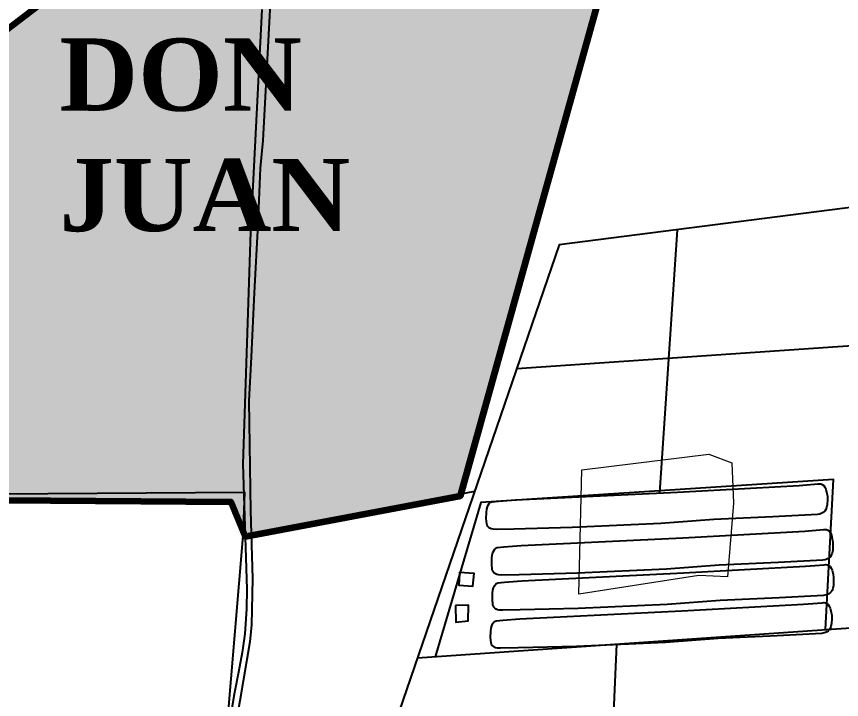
# Model space of a CAD drawing. Header units: metres. Extents: x 2 to 659295185, y -28 to 1124222152.
# Drawn here: x 658342 to 658913, y 1122424 to 1122897 of the extents above; entities that cross this region are included whole.
import ezdxf

# ---------------------------------------------------------------- set-up
doc = ezdxf.new("R2010")
doc.units = ezdxf.units.M
doc.header["$MEASUREMENT"] = 0
for name, color, linetype in [('CURVAS', 2, 'CONTINUOUS'), ('MANZANA', 30, 'CONTINUOUS'), ('Parcelas', 140, 'CONTINUOUS')]:
    doc.layers.add(name, color=color, linetype=linetype)
doc.layers.add('OCUPACIONES IRREGULARES', color=34, linetype='CONTINUOUS', lineweight=200)
doc.styles.get("Standard").update_dxf_attribs({"font": 'tahoma.ttf'})

msp = doc.modelspace()

# ---------------------------------------------------------------- hatches: boundary and pattern name
at = {"layer": 'OCUPACIONES IRREGULARES', "lineweight": 200, "transparency": 33554651}
h = msp.add_hatch(color=256, dxfattribs=at)
h.dxf.hatch_style = 1
h.set_gradient(color1=(153, 76, 0), one_color=1, tint=1)
h.paths.add_polyline_path([(658828, 1123207), (658659, 1123135), (658233, 1122810), (658325, 1122630), (658334, 1122562), (658490, 1122561), (658500, 1122537), (658649, 1122565)])

# ---------------------------------------------------------------- linework, layer by layer
at = {"layer": 'CURVAS', "lineweight": 0}
msp.add_lwpolyline([(658733, 1122583), (658821, 1122594), (658837, 1122588), (658838, 1122560), (658834, 1122509), (658814, 1122510), (658731, 1122497), (658733, 1122583)], dxfattribs=at)
at = {"layer": 'MANZANA', "lineweight": -2}
for p, q in [((658512.3551, 1122811.0551), (658517.7232, 1122910.3948)), ((658511.5141, 1122901.6366), (658503.5486, 1122747.7479)), ((658510.6895, 1122791.909), (658512.3551, 1122811.0551)), ((658508.9991, 1122753.1968), (658510.6895, 1122791.909)), ((658506.3604, 1122705.5165), (658508.9991, 1122753.1968)), ((658503.5486, 1122747.7479), (658498.2383, 1122586.9107)), ((658504.3649, 1122661.3755), (658506.3604, 1122705.5165)), ((658502.7487, 1122630.8417), (658504.3649, 1122661.3755)), ((658503.9691, 1122554.6472), (658502.7487, 1122630.8417)), ((658498.2383, 1122586.9107), (658501.1408, 1122500.5483)), ((658505.3792, 1122507.7568), (658503.9691, 1122554.6472)), ((658504.5381, 1122475.5733), (658505.3792, 1122507.7568)), ((658501.1408, 1122500.5483), (658500.9841, 1122486.8311)), ((658500.9841, 1122486.8311), (658499.6318, 1122469.5746)), ((658503.3837, 1122464.2856), (658504.5381, 1122475.5733)), ((658499.6318, 1122469.5746), (658497.826, 1122456.6272)), ((658490.4624, 1122388.2411), (658503.3837, 1122464.2856)), ((658497.826, 1122456.6272), (658495.2615, 1122443.1199)), ((658495.2615, 1122443.1199), (658492.5816, 1122428.9528)), ((658492.5816, 1122428.9528), (658490.6603, 1122418.105))]:
    msp.add_line(p, q, dxfattribs=at)
at = {"layer": 'MANZANA'}
for points in [[(658931.6359, 1122766.1952), (658717.4468, 1122738.8209), (658606.3133, 1122415.3233), (658662.4302, 1122207.3605), (658911.7943, 1122217.3395)], [(658799.0848, 1122749.2546), (658786.7677, 1122567.1691)], [(658688.0549, 1122653.2641), (658927.2148, 1122669.6693)], [(658901.7097, 1122472.5333), (658907.3768, 1122576.2963), (658663.1031, 1122560.48), (658631.466, 1122453.6974)], [(658391.373, 1121759.6343), (658480.8754, 1122359.2064), (658487.4774, 1122405.4203), (658498.4808, 1122537.4601), (658658.8952, 1122568.3835)], [(658498.4808, 1122537.4601), (658499.7807, 1122567.2566), (658328.8485, 1122566.2452), (658318.7342, 1122404.4159), (658304.0684, 1122283.044), (658260.0711, 1121991.7513), (658234.0659, 1121773.9123)], [(658648.4538, 1122511.0354), (658647.8924, 1122503.2835), (658657.5642, 1122502.5881), (658658.5124, 1122511.375), (658648.3981, 1122512.0703), (658648.4628, 1122511.0655)], [(658645.5294, 1122489.131), (658645.8809, 1122477.5324), (658654.3163, 1122478.5868), (658654.6677, 1122489.4825), (658645.5294, 1122489.131)], [(658619.2026, 1122452.8427), (658919.2516, 1122473.756)], [(658757.148, 1122462.4574), (658746.0976, 1122210.7087)]]:
    msp.add_lwpolyline(points, dxfattribs=at)
at = {"layer": 'OCUPACIONES IRREGULARES', "lineweight": 200}
msp.add_lwpolyline([(658828, 1123207), (658659, 1123135), (658233, 1122810), (658325, 1122630), (658334, 1122562), (658490, 1122561), (658500, 1122537), (658649, 1122565), (658828, 1123207)], dxfattribs=at)
at = {"layer": 'Parcelas', "lineweight": -2}
for points in [[(658896.5784, 1122573.3192), (658897.6751, 1122573.4391), (658898.6646, 1122573.3292), (658899.5386, 1122572.9992), (658900.6436, 1122572.1194), (658901.4104, 1122571.0196), (658902.0783, 1122569.6999), (658902.7463, 1122566.6005), (658903.0843, 1122564.7209), (658903.0926, 1122562.2914), (658903.0019, 1122559.0821), (658902.5731, 1122556.9825), (658902.0289, 1122555.5428), (658901.3774, 1122554.543), (658900.6106, 1122553.7631), (658899.8437, 1122553.2033), (658898.8625, 1122552.7633), (658897.8812, 1122552.4234), (658896.2403, 1122552.0835), (658865.3431, 1122550.5138), (658824.4767, 1122548.6642), (658787.8899, 1122545.8547), (658726.3182, 1122543.0353), (658685.996, 1122542.0755), (658673.8334, 1122541.8056), (658671.64, 1122541.9056), (658670.3289, 1122542.2255), (658669.4466, 1122542.6654), (658668.5725, 1122543.2153), (658667.7974, 1122543.9851), (658667.4676, 1122544.765), (658667.2449, 1122545.6448), (658666.8986, 1122549.404), (658666.9893, 1122553.6032), (658667.1955, 1122555.7127), (658667.7397, 1122557.3724), (658668.2839, 1122558.7021), (658668.9353, 1122559.7019), (658669.4796, 1122560.2518), (658670.1392, 1122560.5917), (658670.6835, 1122560.8117), (658675.2846, 1122561.3816), (658687.2246, 1122562.2114), (658799.3021, 1122567.6903), (658883.6571, 1122572.2694)], [(658900.3716, 1122541.6999), (658901.4683, 1122541.8199), (658902.4578, 1122541.7099), (658903.3319, 1122541.3799), (658904.4368, 1122540.5001), (658905.2037, 1122539.4004), (658905.8716, 1122538.0806), (658906.5395, 1122534.9813), (658906.8776, 1122533.1016), (658906.8858, 1122530.6721), (658906.7951, 1122527.4628), (658906.3663, 1122525.3632), (658905.8221, 1122523.9235), (658905.1707, 1122522.9237), (658904.4038, 1122522.1439), (658903.637, 1122521.584), (658902.6557, 1122521.1441), (658901.6744, 1122520.8041), (658900.0335, 1122520.4642), (658869.1363, 1122518.8945), (658828.2699, 1122517.0449), (658791.6831, 1122514.2355), (658730.1114, 1122511.416), (658689.7892, 1122510.4562), (658677.6266, 1122510.1863), (658675.4332, 1122510.2863), (658674.1221, 1122510.6062), (658673.2398, 1122511.0461), (658672.3658, 1122511.596), (658671.5906, 1122512.3659), (658671.2608, 1122513.1457), (658671.0382, 1122514.0255), (658670.6918, 1122517.7848), (658670.7826, 1122521.9839), (658670.9887, 1122524.0935), (658671.5329, 1122525.7531), (658672.0772, 1122527.0829), (658672.7286, 1122528.0827), (658673.2728, 1122528.6325), (658673.9325, 1122528.9725), (658674.4767, 1122529.1924), (658679.0779, 1122529.7623), (658691.0179, 1122530.5921), (658803.0954, 1122536.071), (658887.4504, 1122540.6501)], [(658900.8643, 1122517.3373), (658901.961, 1122517.4573), (658902.9505, 1122517.3473), (658903.8246, 1122517.0174), (658904.9295, 1122516.1375), (658905.6964, 1122515.0378), (658906.3643, 1122513.718), (658907.0322, 1122510.6187), (658907.3703, 1122508.739), (658907.3785, 1122506.3095), (658907.2878, 1122503.1002), (658906.859, 1122501.0006), (658906.3148, 1122499.5609), (658905.6634, 1122498.5611), (658904.8965, 1122497.7813), (658904.1297, 1122497.2214), (658903.1484, 1122496.7815), (658902.1672, 1122496.4415), (658900.5262, 1122496.1016), (658869.6291, 1122494.5319), (658828.7626, 1122492.6823), (658792.1758, 1122489.8729), (658730.6041, 1122487.0535), (658690.2819, 1122486.0936), (658678.1193, 1122485.8237), (658675.9259, 1122485.9237), (658674.6148, 1122486.2436), (658673.7325, 1122486.6835), (658672.8585, 1122487.2334), (658672.0834, 1122488.0033), (658671.7535, 1122488.7831), (658671.5309, 1122489.6629), (658671.1846, 1122493.4222), (658671.2753, 1122497.6213), (658671.4814, 1122499.7309), (658672.0256, 1122501.3905), (658672.5699, 1122502.7203), (658673.2213, 1122503.7201), (658673.7655, 1122504.2699), (658674.4252, 1122504.6099), (658674.9694, 1122504.8298), (658679.5706, 1122505.3997), (658691.5106, 1122506.2295), (658803.5881, 1122511.7084), (658887.9431, 1122516.2875)], [(658899.6025, 1122491.0187), (658900.6992, 1122491.1386), (658901.6887, 1122491.0287), (658902.5628, 1122490.6987), (658903.6677, 1122489.8189), (658904.4346, 1122488.7191), (658905.1025, 1122487.3994), (658905.7704, 1122484.3), (658906.1085, 1122482.4204), (658906.1167, 1122479.9909), (658906.026, 1122476.7816), (658905.5972, 1122474.682), (658905.053, 1122473.2423), (658904.4016, 1122472.2425), (658903.6347, 1122471.4626), (658902.8679, 1122470.9028), (658901.8866, 1122470.4629), (658900.9053, 1122470.1229), (658899.2644, 1122469.783), (658868.3672, 1122468.2133), (658827.5008, 1122466.3637), (658790.914, 1122463.5543), (658729.3423, 1122460.7348), (658689.0201, 1122459.775), (658676.8575, 1122459.5051), (658674.6641, 1122459.6051), (658673.353, 1122459.925), (658672.4707, 1122460.3649), (658671.5967, 1122460.9148), (658670.8215, 1122461.6846), (658670.4917, 1122462.4645), (658670.2691, 1122463.3443), (658669.9227, 1122467.1035), (658670.0135, 1122471.3027), (658670.2196, 1122473.4123), (658670.7638, 1122475.0719), (658671.3081, 1122476.4016), (658671.9595, 1122477.4014), (658672.5037, 1122477.9513), (658673.1634, 1122478.2913), (658673.7076, 1122478.5112), (658678.3088, 1122479.0811), (658690.2488, 1122479.9109), (658802.3263, 1122485.3898), (658886.6813, 1122489.9689)]]:
    msp.add_lwpolyline(points, close=True, dxfattribs=at)

# ---------------------------------------------------------------- texts
at = {"layer": 'OCUPACIONES IRREGULARES', "lineweight": 200, "insert": (658371.286, 1122881.6193), "char_height": 50, "attachment_point": 1}
msp.add_mtext_dynamic_manual_height_columns('{\\fTimes New Roman|b1|i0|c0|p18;\\C7;DON JUAN}', width=35.714544, gutter_width=9.6186, heights=[0], dxfattribs=at)

doc.saveas('drawing.dxf')
